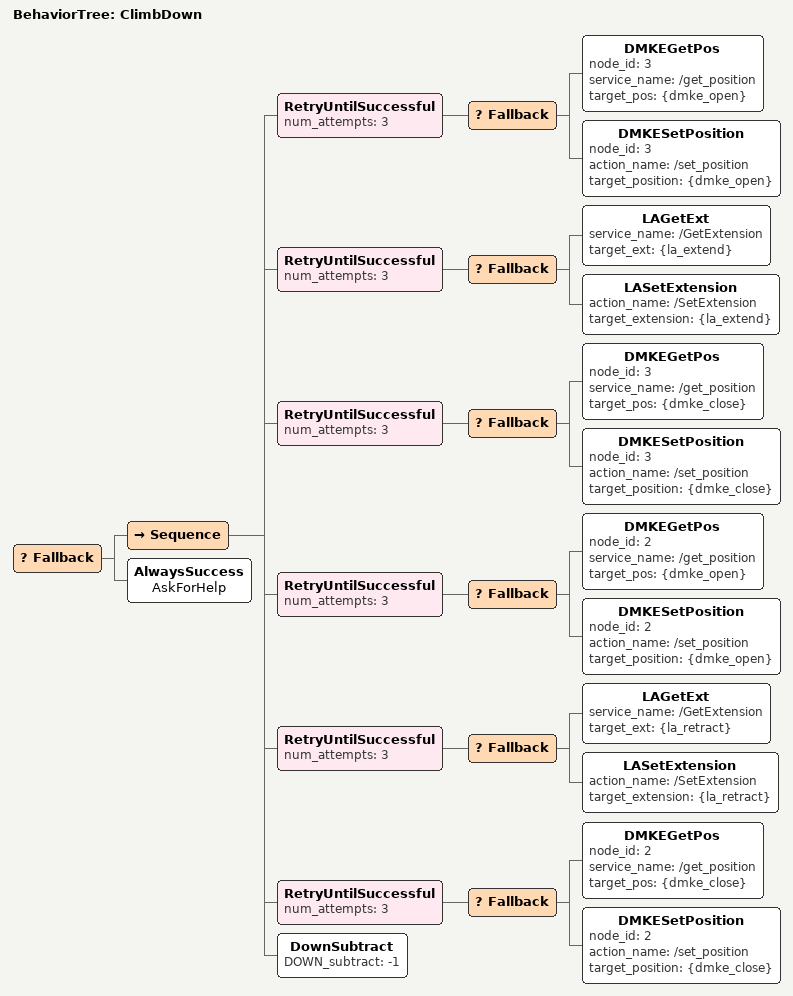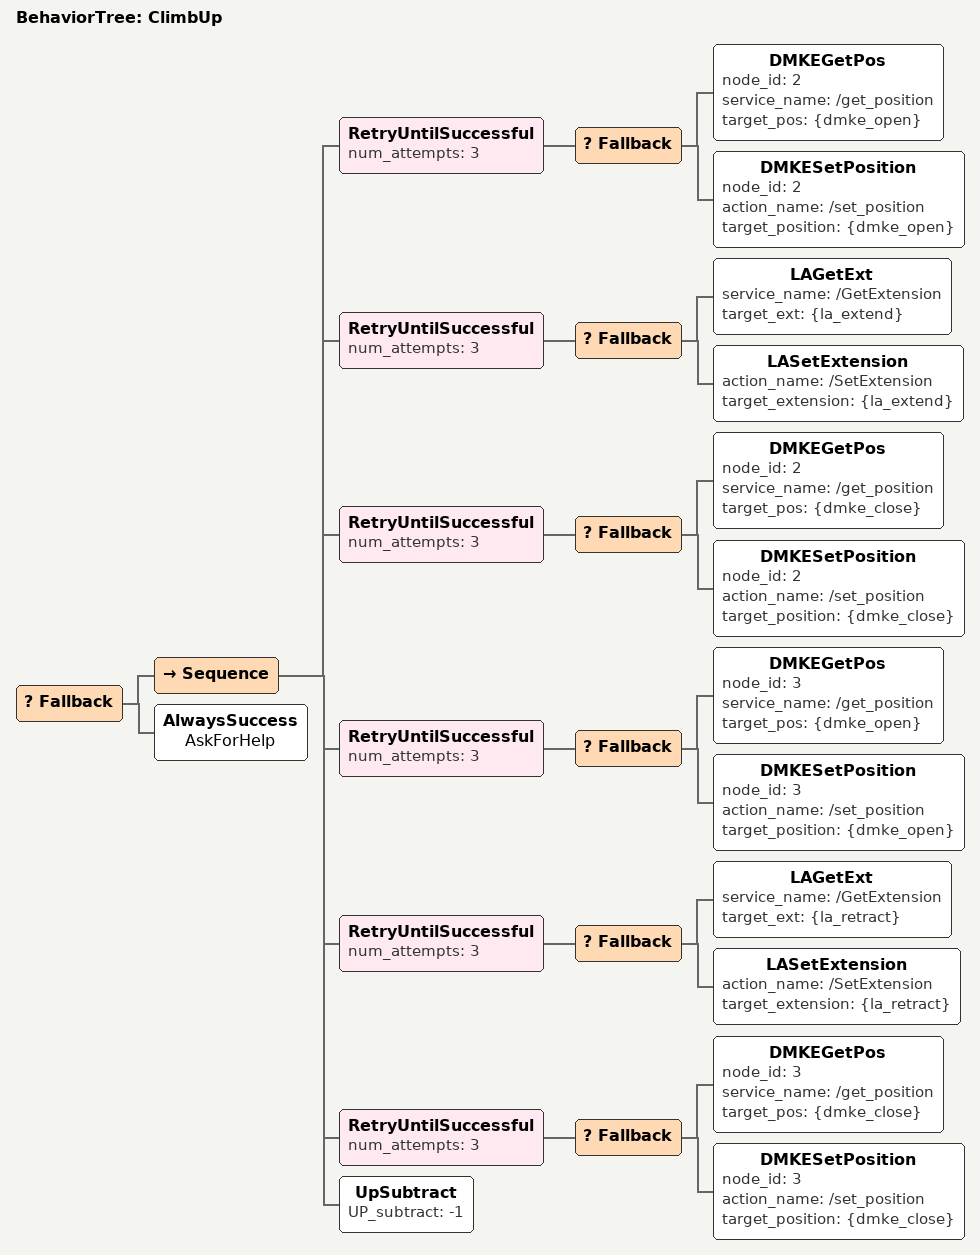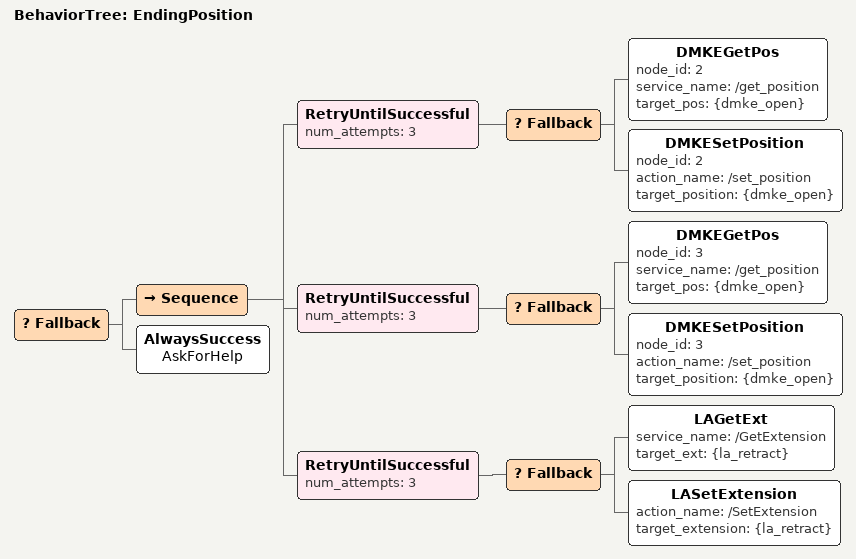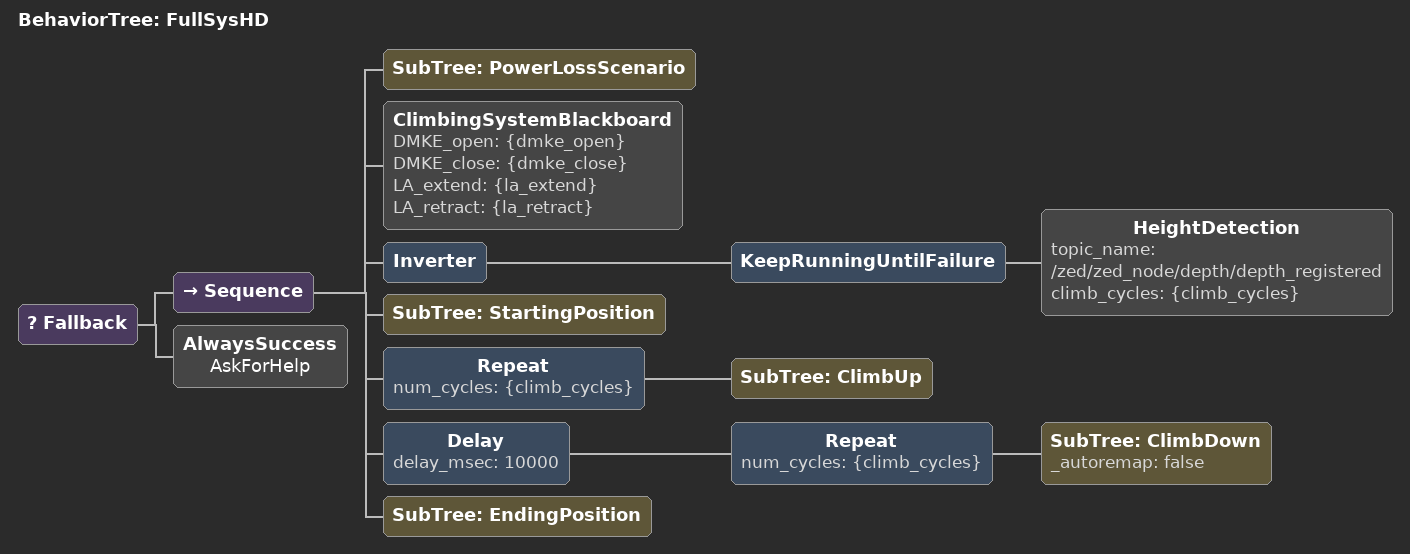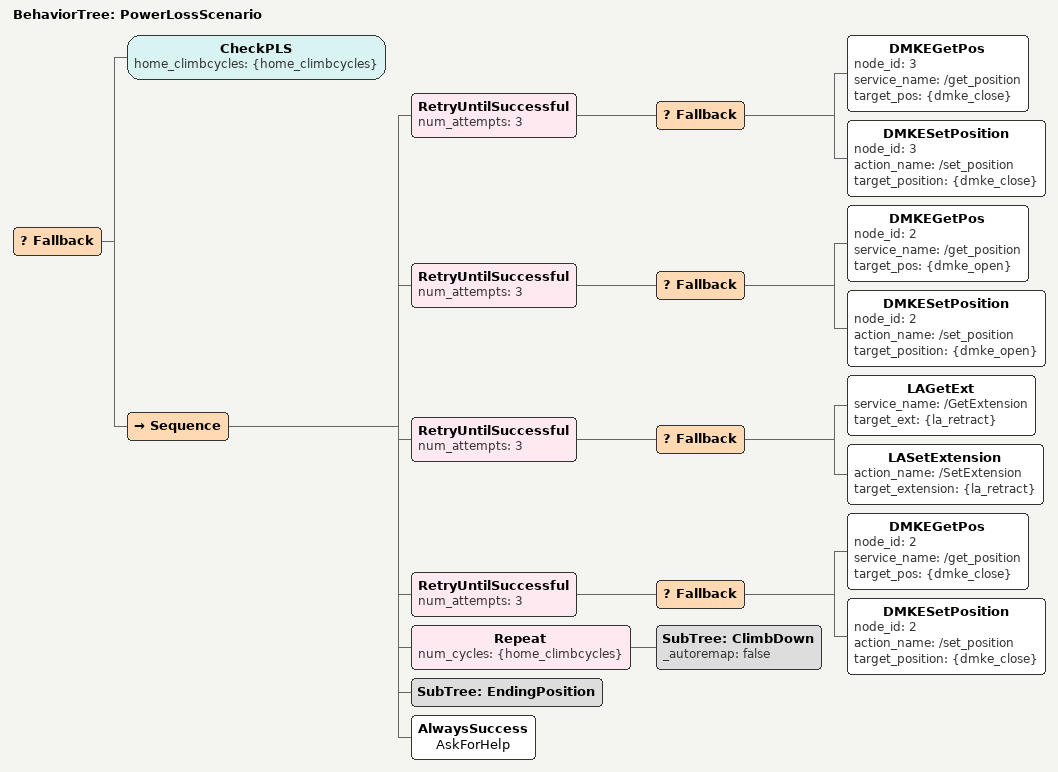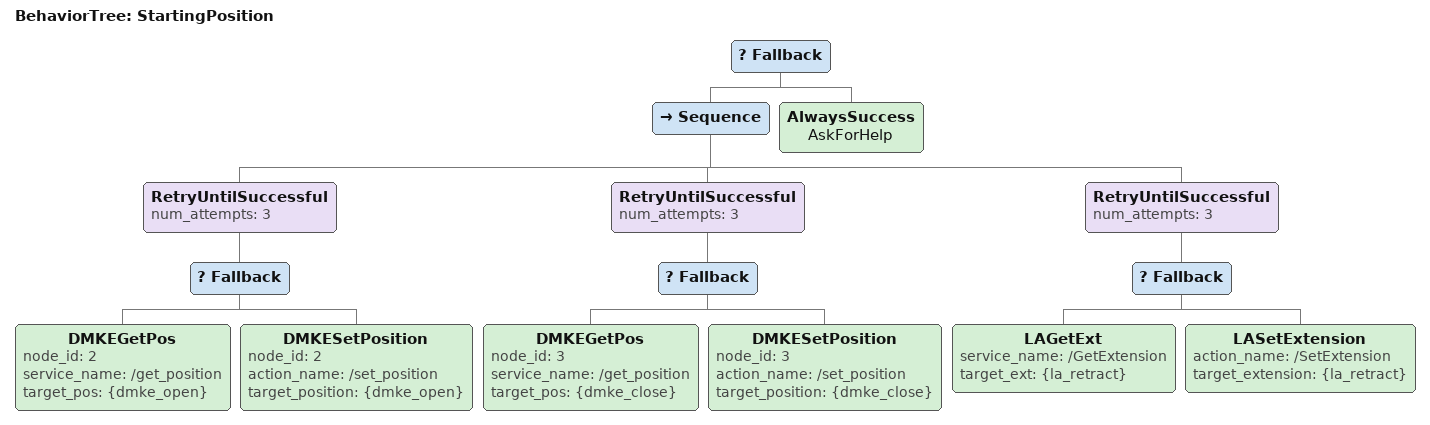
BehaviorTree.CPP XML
<?xml version="1.0" encoding="UTF-8"?>
<root BTCPP_format="4">
  <BehaviorTree ID="ClimbDown">
    <Fallback>
      <Sequence>
        <RetryUntilSuccessful num_attempts="3">
          <Fallback>
            <DMKEGetPos node_id="3"
                        service_name="/get_position"
                        target_pos="{dmke_open}"/>
            <DMKESetPosition node_id="3"
                             action_name="/set_position"
                             target_position="{dmke_open}"/>
          </Fallback>
        </RetryUntilSuccessful>
        <RetryUntilSuccessful num_attempts="3">
          <Fallback>
            <LAGetExt service_name="/GetExtension"
                      target_ext="{la_extend}"/>
            <LASetExtension action_name="/SetExtension"
                            target_extension="{la_extend}"/>
          </Fallback>
        </RetryUntilSuccessful>
        <RetryUntilSuccessful num_attempts="3">
          <Fallback>
            <DMKEGetPos node_id="3"
                        service_name="/get_position"
                        target_pos="{dmke_close}"/>
            <DMKESetPosition node_id="3"
                             action_name="/set_position"
                             target_position="{dmke_close}"/>
          </Fallback>
        </RetryUntilSuccessful>
        <RetryUntilSuccessful num_attempts="3">
          <Fallback>
            <DMKEGetPos node_id="2"
                        service_name="/get_position"
                        target_pos="{dmke_open}"/>
            <DMKESetPosition node_id="2"
                             action_name="/set_position"
                             target_position="{dmke_open}"/>
          </Fallback>
        </RetryUntilSuccessful>
        <RetryUntilSuccessful num_attempts="3">
          <Fallback>
            <LAGetExt service_name="/GetExtension"
                      target_ext="{la_retract}"/>
            <LASetExtension action_name="/SetExtension"
                            target_extension="{la_retract}"/>
          </Fallback>
        </RetryUntilSuccessful>
        <RetryUntilSuccessful num_attempts="3">
          <Fallback>
            <DMKEGetPos node_id="2"
                        service_name="/get_position"
                        target_pos="{dmke_close}"/>
            <DMKESetPosition node_id="2"
                             action_name="/set_position"
                             target_position="{dmke_close}"/>
          </Fallback>
        </RetryUntilSuccessful>
        <DownSubtract DOWN_subtract="-1"/>
      </Sequence>
      <AlwaysSuccess name="AskForHelp"/>
    </Fallback>
  </BehaviorTree>

  <BehaviorTree ID="ClimbUp">
    <Fallback>
      <Sequence>
        <RetryUntilSuccessful num_attempts="3">
          <Fallback>
            <DMKEGetPos node_id="2"
                        service_name="/get_position"
                        target_pos="{dmke_open}"/>
            <DMKESetPosition node_id="2"
                             action_name="/set_position"
                             target_position="{dmke_open}"/>
          </Fallback>
        </RetryUntilSuccessful>
        <RetryUntilSuccessful num_attempts="3">
          <Fallback>
            <LAGetExt service_name="/GetExtension"
                      target_ext="{la_extend}"/>
            <LASetExtension action_name="/SetExtension"
                            target_extension="{la_extend}"/>
          </Fallback>
        </RetryUntilSuccessful>
        <RetryUntilSuccessful num_attempts="3">
          <Fallback>
            <DMKEGetPos node_id="2"
                        service_name="/get_position"
                        target_pos="{dmke_close}"/>
            <DMKESetPosition node_id="2"
                             action_name="/set_position"
                             target_position="{dmke_close}"/>
          </Fallback>
        </RetryUntilSuccessful>
        <RetryUntilSuccessful num_attempts="3">
          <Fallback>
            <DMKEGetPos node_id="3"
                        service_name="/get_position"
                        target_pos="{dmke_open}"/>
            <DMKESetPosition node_id="3"
                             action_name="/set_position"
                             target_position="{dmke_open}"/>
          </Fallback>
        </RetryUntilSuccessful>
        <RetryUntilSuccessful num_attempts="3">
          <Fallback>
            <LAGetExt service_name="/GetExtension"
                      target_ext="{la_retract}"/>
            <LASetExtension action_name="/SetExtension"
                            target_extension="{la_retract}"/>
          </Fallback>
        </RetryUntilSuccessful>
        <RetryUntilSuccessful num_attempts="3">
          <Fallback>
            <DMKEGetPos node_id="3"
                        service_name="/get_position"
                        target_pos="{dmke_close}"/>
            <DMKESetPosition node_id="3"
                             action_name="/set_position"
                             target_position="{dmke_close}"/>
          </Fallback>
        </RetryUntilSuccessful>
        <UpSubtract UP_subtract="-1"/>
      </Sequence>
      <AlwaysSuccess name="AskForHelp"/>
    </Fallback>
  </BehaviorTree>

  <BehaviorTree ID="EndingPosition">
    <Fallback>
      <Sequence>
        <RetryUntilSuccessful num_attempts="3">
          <Fallback>
            <DMKEGetPos node_id="2"
                        service_name="/get_position"
                        target_pos="{dmke_open}"/>
            <DMKESetPosition node_id="2"
                             action_name="/set_position"
                             target_position="{dmke_open}"/>
          </Fallback>
        </RetryUntilSuccessful>
        <RetryUntilSuccessful num_attempts="3">
          <Fallback>
            <DMKEGetPos node_id="3"
                        service_name="/get_position"
                        target_pos="{dmke_open}"/>
            <DMKESetPosition node_id="3"
                             action_name="/set_position"
                             target_position="{dmke_open}"/>
          </Fallback>
        </RetryUntilSuccessful>
        <RetryUntilSuccessful num_attempts="3">
          <Fallback>
            <LAGetExt service_name="/GetExtension"
                      target_ext="{la_retract}"/>
            <LASetExtension action_name="/SetExtension"
                            target_extension="{la_retract}"/>
          </Fallback>
        </RetryUntilSuccessful>
      </Sequence>
      <AlwaysSuccess name="AskForHelp"/>
    </Fallback>
  </BehaviorTree>

  <BehaviorTree ID="FullSysHD">
    <Fallback>
      <Sequence>
        <SubTree ID="PowerLossScenario"/>
        <ClimbingSystemBlackboard DMKE_open="{dmke_open}"
                                  DMKE_close="{dmke_close}"
                                  LA_extend="{la_extend}"
                                  LA_retract="{la_retract}"/>
        <Inverter>
          <KeepRunningUntilFailure>
            <HeightDetection topic_name="/zed/zed_node/depth/depth_registered"
                             climb_cycles="{climb_cycles}"/>
          </KeepRunningUntilFailure>
        </Inverter>
        <SubTree ID="StartingPosition"/>
        <Repeat num_cycles="{climb_cycles}">
          <SubTree ID="ClimbUp"/>
        </Repeat>
        <Delay delay_msec="10000">
          <Repeat num_cycles="{climb_cycles}">
            <SubTree ID="ClimbDown"
                     _autoremap="false"/>
          </Repeat>
        </Delay>
        <SubTree ID="EndingPosition"/>
      </Sequence>
      <AlwaysSuccess name="AskForHelp"/>
    </Fallback>
  </BehaviorTree>

  <BehaviorTree ID="PowerLossScenario">
    <Fallback>
      <CheckPLS home_climbcycles="{home_climbcycles}"/>
      <Sequence>
        <RetryUntilSuccessful num_attempts="3">
          <Fallback>
            <DMKEGetPos node_id="3"
                        service_name="/get_position"
                        target_pos="{dmke_close}"/>
            <DMKESetPosition node_id="3"
                             action_name="/set_position"
                             target_position="{dmke_close}"/>
          </Fallback>
        </RetryUntilSuccessful>
        <RetryUntilSuccessful num_attempts="3">
          <Fallback>
            <DMKEGetPos node_id="2"
                        service_name="/get_position"
                        target_pos="{dmke_open}"/>
            <DMKESetPosition node_id="2"
                             action_name="/set_position"
                             target_position="{dmke_open}"/>
          </Fallback>
        </RetryUntilSuccessful>
        <RetryUntilSuccessful num_attempts="3">
          <Fallback>
            <LAGetExt service_name="/GetExtension"
                      target_ext="{la_retract}"/>
            <LASetExtension action_name="/SetExtension"
                            target_extension="{la_retract}"/>
          </Fallback>
        </RetryUntilSuccessful>
        <RetryUntilSuccessful num_attempts="3">
          <Fallback>
            <DMKEGetPos node_id="2"
                        service_name="/get_position"
                        target_pos="{dmke_close}"/>
            <DMKESetPosition node_id="2"
                             action_name="/set_position"
                             target_position="{dmke_close}"/>
          </Fallback>
        </RetryUntilSuccessful>
        <Repeat num_cycles="{home_climbcycles}">
          <SubTree ID="ClimbDown"
                   _autoremap="false"/>
        </Repeat>
        <SubTree ID="EndingPosition"/>
        <AlwaysSuccess name="AskForHelp"/>
      </Sequence>
    </Fallback>
  </BehaviorTree>

  <BehaviorTree ID="StartingPosition">
    <Fallback>
      <Sequence>
        <RetryUntilSuccessful num_attempts="3">
          <Fallback>
            <DMKEGetPos node_id="2"
                        service_name="/get_position"
                        target_pos="{dmke_open}"/>
            <DMKESetPosition node_id="2"
                             action_name="/set_position"
                             target_position="{dmke_open}"/>
          </Fallback>
        </RetryUntilSuccessful>
        <RetryUntilSuccessful num_attempts="3">
          <Fallback>
            <DMKEGetPos node_id="3"
                        service_name="/get_position"
                        target_pos="{dmke_close}"/>
            <DMKESetPosition node_id="3"
                             action_name="/set_position"
                             target_position="{dmke_close}"/>
          </Fallback>
        </RetryUntilSuccessful>
        <RetryUntilSuccessful num_attempts="3">
          <Fallback>
            <LAGetExt service_name="/GetExtension"
                      target_ext="{la_retract}"/>
            <LASetExtension action_name="/SetExtension"
                            target_extension="{la_retract}"/>
          </Fallback>
        </RetryUntilSuccessful>
      </Sequence>
      <AlwaysSuccess name="AskForHelp"/>
    </Fallback>
  </BehaviorTree>

</root>
